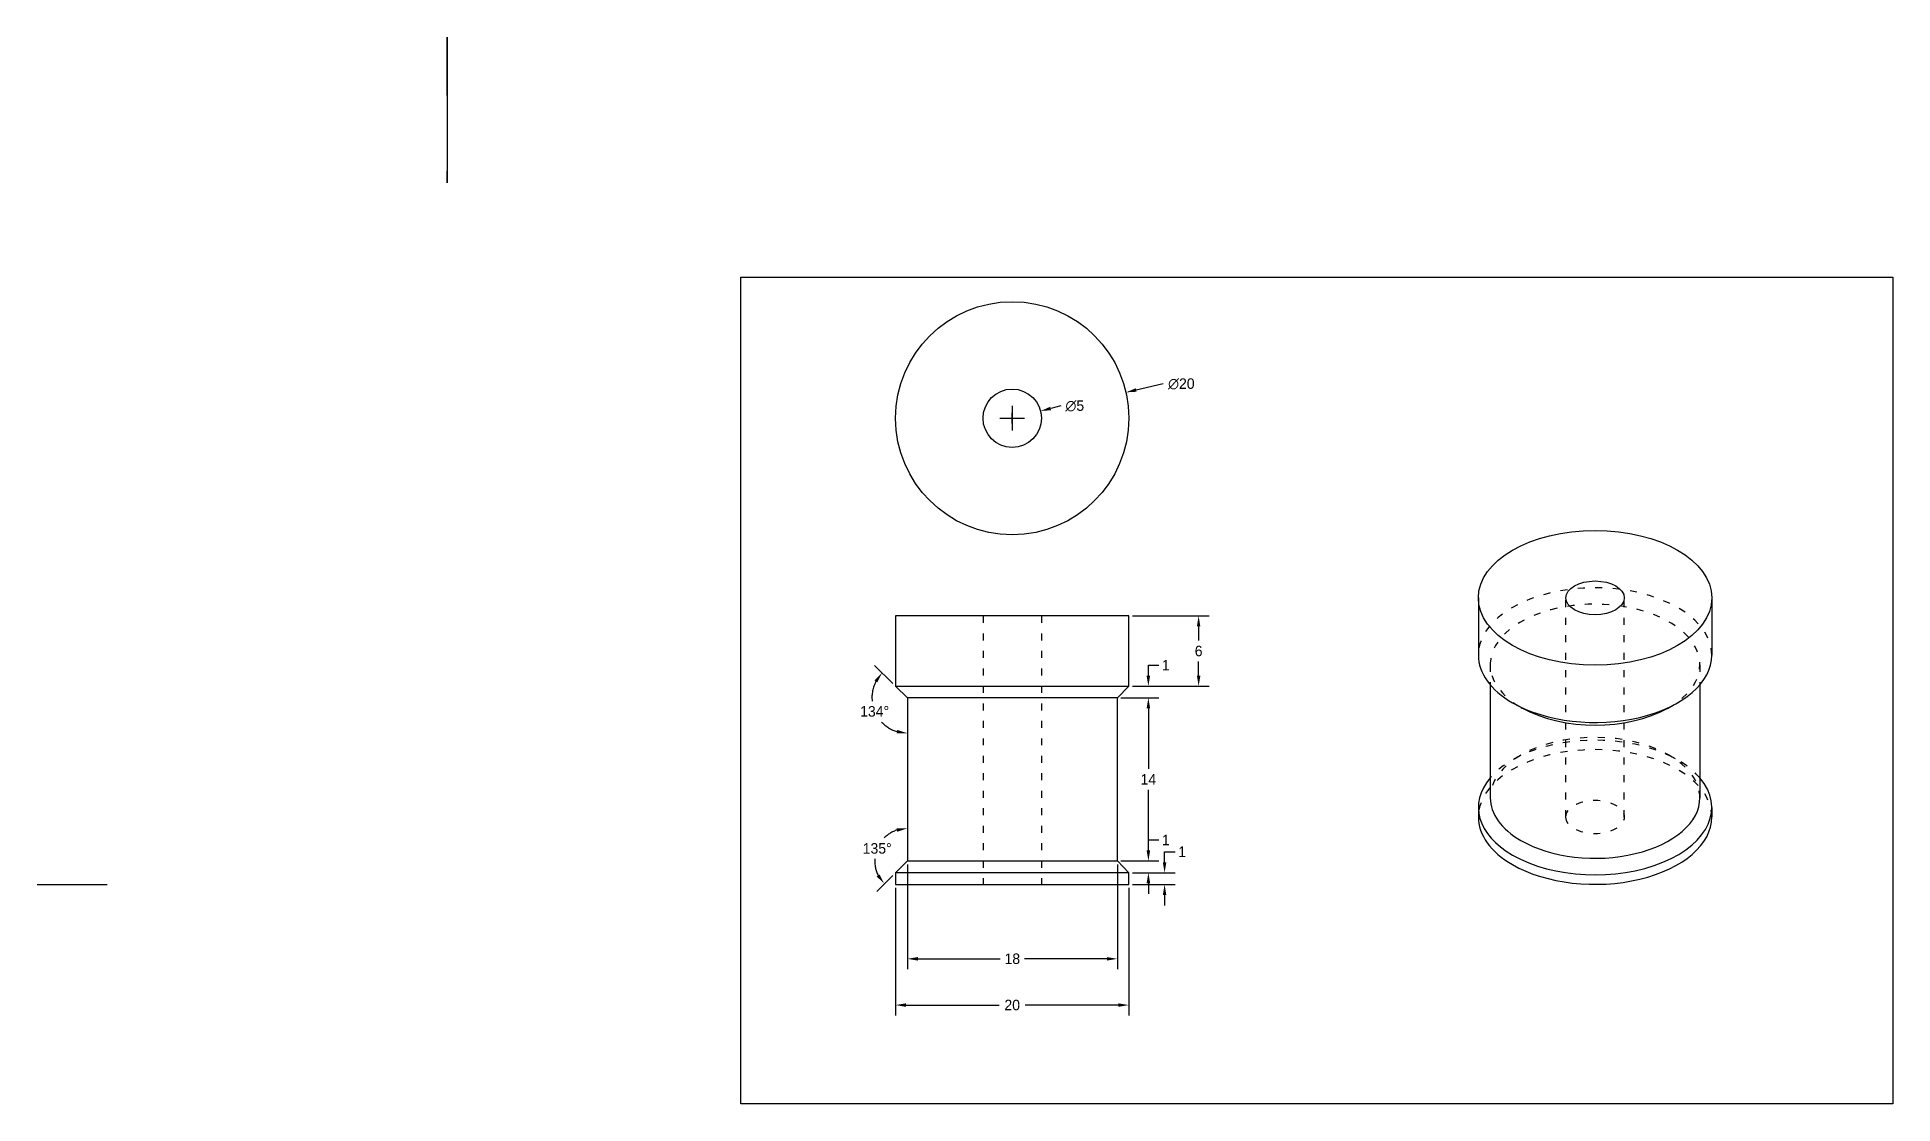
# Model space of a CAD drawing. Header units: inches. Extents: x -84 to 305, y -19 to 416.
# Drawn here: x -83.6 to 75.5, y -18.8 to 72.7 of the extents above; entities outside this region: 12.
import ezdxf

# ---------------------------------------------------------------- set-up
doc = ezdxf.new("R2010")
doc.units = ezdxf.units.IN
doc.header["$MEASUREMENT"] = 0
doc.linetypes.add('ACAD_ISO03W100', pattern=[30, 12, -18])
for name, color, linetype in [('dim', 1, 'Continuous'), ('Layer 1', 7, 'Continuous'), ('PH-10C7', 7, 'Continuous'), ('PV-10C7', 7, 'Continuous')]:
    doc.layers.add(name, color=color, linetype=linetype)
doc.dimstyles.get("Standard").update_dxf_attribs({"dimscale": 5, "dimtxt": 0.18, "dimasz": 0.18, "dimexe": 0.18, "dimexo": 0.0625, "dimgap": 0.09, "dimtad": 0, "dimtih": 1, "dimtoh": 1, "dimdec": 0, "dimzin": 0, "dimdsep": 46, "dimtxsty": 'Standard', "dimcen": 0.09, "dimadec": 0, "dimazin": 0, "dimtfac": 1, "dimtdec": 0, "dimtofl": 0, "dimtmove": 0, "dimatfit": 3, "dimfxl": 1, "dimtolj": 1, "dimtzin": 0, "dimarcsym": 0})

# ---------------------------------------------------------------- blocks, each defined once
blk = doc.blocks.new('*D5')
at = {"layer": 'Defpoints', "color": 0, "linetype": 'ACAD_ISO03W100', "transparency": 16777216}
for p in [(9.76, 42.22), (-9.76, 37.78)]:
    blk.add_point(p, dxfattribs=at)
at = {"layer": 'dim', "color": 0, "linetype": 'ACAD_ISO03W100', "lineweight": -2, "transparency": 16777216}
for p, q in [((12.94, 42.94), (10.64, 42.42)), ((-0.45, 40), (0.45, 40)), ((0, 39.55), (0, 40.45))]:
    blk.add_line(p, q, dxfattribs=at)
at = {"layer": 'dim', "color": 0, "linetype": 'ACAD_ISO03W100', "transparency": 16777216}
blk.add_solid([(10.6, 42.57), (10.67, 42.27), (9.76, 42.22)], dxfattribs=at)
at = {"layer": 'dim', "color": 0, "linetype": 'ACAD_ISO03W100', "transparency": 16777216, "insert": (14.51, 42.94), "char_height": 0.9, "attachment_point": 5}
blk.add_mtext('\\A1;∅20', dxfattribs=at)
blk = doc.blocks.new('*D6')
at = {"layer": 'Defpoints', "color": 0, "linetype": 'ACAD_ISO03W100', "transparency": 16777216}
for p in [(2.42, 40.61), (-2.42, 39.39)]:
    blk.add_point(p, dxfattribs=at)
at = {"layer": 'dim', "color": 0, "linetype": 'ACAD_ISO03W100', "lineweight": -2, "transparency": 16777216}
for p, q in [((-0.45, 40), (0.45, 40)), ((0, 39.55), (0, 40.45)), ((4.17, 41.05), (3.3, 40.83))]:
    blk.add_line(p, q, dxfattribs=at)
at = {"layer": 'dim', "color": 0, "linetype": 'ACAD_ISO03W100', "transparency": 16777216}
blk.add_solid([(3.26, 40.98), (3.33, 40.69), (2.42, 40.61)], dxfattribs=at)
at = {"layer": 'dim', "color": 0, "linetype": 'ACAD_ISO03W100', "transparency": 16777216, "insert": (5.37, 41.05), "char_height": 0.9, "attachment_point": 5}
blk.add_mtext('\\A1;∅5', dxfattribs=at)
blk = doc.blocks.new('*D7')
at = {"layer": 'Defpoints', "color": 0, "linetype": 'ACAD_ISO03W100', "transparency": 16777216}
for p in [(10.01, 1), (10.01, 0), (13.07, 1)]:
    blk.add_point(p, dxfattribs=at)
at = {"layer": 'dim', "color": 0, "linetype": 'ACAD_ISO03W100', "lineweight": -2, "transparency": 16777216}
for p, q in [((13.07, 1.9), (13.07, 2.8)), ((13.07, 2.8), (13.97, 2.8)), ((10.32, 1), (13.97, 1)), ((10.32, 0), (13.97, 0)), ((13.07, -0.9), (13.07, -1.8))]:
    blk.add_line(p, q, dxfattribs=at)
at = {"layer": 'dim', "color": 0, "linetype": 'ACAD_ISO03W100', "transparency": 16777216}
for points in [[(12.92, 1.9), (13.22, 1.9), (13.07, 1)], [(12.92, -0.9), (13.22, -0.9), (13.07, 0)]]:
    blk.add_solid(points, dxfattribs=at)
at = {"layer": 'dim', "color": 0, "linetype": 'ACAD_ISO03W100', "transparency": 16777216, "insert": (14.57, 2.8), "char_height": 0.9, "attachment_point": 5}
blk.add_mtext('\\A1;1', dxfattribs=at)
blk = doc.blocks.new('*D8')
at = {"layer": 'Defpoints', "color": 0, "linetype": 'ACAD_ISO03W100', "transparency": 16777216}
for p in [(9.02, 2.01), (11.68, 2.01), (10.01, 1)]:
    blk.add_point(p, dxfattribs=at)
at = {"layer": 'dim', "color": 0, "linetype": 'ACAD_ISO03W100', "lineweight": -2, "transparency": 16777216}
for p, q in [((11.68, 2.91), (11.68, 3.81)), ((11.68, 3.81), (12.58, 3.81)), ((9.33, 2.01), (12.58, 2.01)), ((10.32, 1), (12.58, 1)), ((11.68, 0.1), (11.68, -0.8))]:
    blk.add_line(p, q, dxfattribs=at)
at = {"layer": 'dim', "color": 0, "linetype": 'ACAD_ISO03W100', "transparency": 16777216}
for points in [[(11.53, 2.91), (11.83, 2.91), (11.68, 2.01)], [(11.53, 0.1), (11.83, 0.1), (11.68, 1)]]:
    blk.add_solid(points, dxfattribs=at)
at = {"layer": 'dim', "color": 0, "linetype": 'ACAD_ISO03W100', "transparency": 16777216, "insert": (13.18, 3.81), "char_height": 0.9, "attachment_point": 5}
blk.add_mtext('\\A1;1', dxfattribs=at)
blk = doc.blocks.new('*D9')
at = {"layer": 'Defpoints', "color": 0, "linetype": 'ACAD_ISO03W100', "transparency": 16777216}
for p in [(9.02, 16.01), (11.68, 16.01), (9.02, 2.01)]:
    blk.add_point(p, dxfattribs=at)
at = {"layer": 'dim', "color": 0, "linetype": 'ACAD_ISO03W100', "lineweight": -2, "transparency": 16777216}
for p, q in [((9.33, 16.01), (12.58, 16.01)), ((11.68, 15.11), (11.68, 9.91)), ((11.68, 2.91), (11.68, 8.11)), ((9.33, 2.01), (12.58, 2.01))]:
    blk.add_line(p, q, dxfattribs=at)
at = {"layer": 'dim', "color": 0, "linetype": 'ACAD_ISO03W100', "transparency": 16777216}
for points in [[(11.53, 15.11), (11.83, 15.11), (11.68, 16.01)], [(11.53, 2.91), (11.83, 2.91), (11.68, 2.01)]]:
    blk.add_solid(points, dxfattribs=at)
at = {"layer": 'dim', "color": 0, "linetype": 'ACAD_ISO03W100', "transparency": 16777216, "insert": (11.68, 9.01), "char_height": 0.9, "attachment_point": 5}
blk.add_mtext('\\A1;14', dxfattribs=at)
blk = doc.blocks.new('*D10')
at = {"layer": 'Defpoints', "color": 0, "linetype": 'ACAD_ISO03W100', "transparency": 16777216}
for p in [(9.02, 16.01), (10.01, 17.01), (11.68, 17.01)]:
    blk.add_point(p, dxfattribs=at)
at = {"layer": 'dim', "color": 0, "linetype": 'ACAD_ISO03W100', "lineweight": -2, "transparency": 16777216}
for p, q in [((11.68, 17.91), (11.68, 18.81)), ((11.68, 18.81), (12.58, 18.81)), ((9.33, 16.01), (12.58, 16.01)), ((10.32, 17.01), (12.58, 17.01)), ((11.68, 15.11), (11.68, 14.21))]:
    blk.add_line(p, q, dxfattribs=at)
at = {"layer": 'dim', "color": 0, "linetype": 'ACAD_ISO03W100', "transparency": 16777216}
for points in [[(11.53, 17.91), (11.83, 17.91), (11.68, 17.01)], [(11.53, 15.11), (11.83, 15.11), (11.68, 16.01)]]:
    blk.add_solid(points, dxfattribs=at)
at = {"layer": 'dim', "color": 0, "linetype": 'ACAD_ISO03W100', "transparency": 16777216, "insert": (13.18, 18.81), "char_height": 0.9, "attachment_point": 5}
blk.add_mtext('\\A1;1', dxfattribs=at)
blk = doc.blocks.new('*D11')
at = {"layer": 'Defpoints', "color": 0, "linetype": 'ACAD_ISO03W100', "transparency": 16777216}
for p in [(10.01, 23.03), (15.99, 23.03), (10.01, 17.01)]:
    blk.add_point(p, dxfattribs=at)
at = {"layer": 'dim', "color": 0, "linetype": 'ACAD_ISO03W100', "lineweight": -2, "transparency": 16777216}
for p, q in [((10.32, 23.03), (16.89, 23.03)), ((15.99, 22.13), (15.99, 20.92)), ((15.99, 17.91), (15.99, 19.12)), ((10.32, 17.01), (16.89, 17.01))]:
    blk.add_line(p, q, dxfattribs=at)
at = {"layer": 'dim', "color": 0, "linetype": 'ACAD_ISO03W100', "transparency": 16777216}
for points in [[(15.84, 22.13), (16.14, 22.13), (15.99, 23.03)], [(15.84, 17.91), (16.14, 17.91), (15.99, 17.01)]]:
    blk.add_solid(points, dxfattribs=at)
at = {"layer": 'dim', "color": 0, "linetype": 'ACAD_ISO03W100', "transparency": 16777216, "insert": (15.99, 20.02), "char_height": 0.9, "attachment_point": 5}
blk.add_mtext('\\A1;6', dxfattribs=at)
blk = doc.blocks.new('*D12')
at = {"layer": 'Defpoints', "color": 0, "linetype": 'ACAD_ISO03W100', "transparency": 16777216}
for p in [(-12.03, 15.99), (-10.01, 17.01), (-8.99, 16.01), (-8.99, 16.01), (-8.99, 2.01)]:
    blk.add_point(p, dxfattribs=at)
at = {"layer": 'dim', "color": 0, "linetype": 'ACAD_ISO03W100', "lineweight": -2, "transparency": 16777216}
blk.add_line((-10.23, 17.23), (-11.81, 18.77), dxfattribs=at)
for start, end in [(152.6307, 185.2476), (223.1281, 252.9729)]:
    blk.add_arc((-8.99, 16.01), 3.04, start, end, dxfattribs=at)
at = {"layer": 'dim', "color": 0, "linetype": 'ACAD_ISO03W100', "transparency": 16777216}
for points in [[(-11.81, 17.5), (-11.57, 17.32), (-11.17, 18.14)], [(-9.86, 13.25), (-9.91, 12.96), (-8.99, 12.97)]]:
    blk.add_solid(points, dxfattribs=at)
at = {"layer": 'dim', "color": 0, "linetype": 'ACAD_ISO03W100', "transparency": 16777216, "insert": (-11.8, 14.84), "char_height": 0.9, "attachment_point": 5}
blk.add_mtext('\\A1;134°', dxfattribs=at)
blk = doc.blocks.new('*D13')
at = {"layer": 'Defpoints', "color": 0, "linetype": 'ACAD_ISO03W100', "transparency": 16777216}
for p in [(-8.99, 16.01), (-10.97, 3.99), (-8.99, 2.01), (-8.99, 2.01), (-10.01, 1)]:
    blk.add_point(p, dxfattribs=at)
at = {"layer": 'dim', "color": 0, "linetype": 'ACAD_ISO03W100', "lineweight": -2, "transparency": 16777216}
blk.add_line((-10.23, 0.77), (-11.61, -0.6), dxfattribs=at)
for start, end in [(108.5295, 135.1976), (176.5213, 206.4721)]:
    blk.add_arc((-8.99, 2.01), 2.8, start, end, dxfattribs=at)
at = {"layer": 'dim', "color": 0, "linetype": 'ACAD_ISO03W100', "transparency": 16777216}
for points in [[(-9.91, 4.81), (-9.86, 4.51), (-8.99, 4.81)], [(-11.37, 0.85), (-11.62, 0.68), (-10.97, 0.04)]]:
    blk.add_solid(points, dxfattribs=at)
at = {"layer": 'dim', "color": 0, "linetype": 'ACAD_ISO03W100', "transparency": 16777216, "insert": (-11.58, 3.08), "char_height": 0.9, "attachment_point": 5}
blk.add_mtext('\\A1;135°', dxfattribs=at)
blk = doc.blocks.new('*D14')
at = {"layer": 'Defpoints', "color": 0, "linetype": 'ACAD_ISO03W100', "transparency": 16777216}
for p in [(-8.99, 2.01), (9.02, 2.01), (9.02, -6.39)]:
    blk.add_point(p, dxfattribs=at)
at = {"layer": 'dim', "color": 0, "linetype": 'ACAD_ISO03W100', "lineweight": -2, "transparency": 16777216}
for p, q in [((-8.99, 1.7), (-8.99, -7.29)), ((9.02, 1.7), (9.02, -7.29)), ((-8.09, -6.39), (-1.04, -6.39)), ((8.12, -6.39), (1.06, -6.39))]:
    blk.add_line(p, q, dxfattribs=at)
at = {"layer": 'dim', "color": 0, "linetype": 'ACAD_ISO03W100', "transparency": 16777216}
for points in [[(-8.09, -6.24), (-8.09, -6.54), (-8.99, -6.39)], [(8.12, -6.24), (8.12, -6.54), (9.02, -6.39)]]:
    blk.add_solid(points, dxfattribs=at)
at = {"layer": 'dim', "color": 0, "linetype": 'ACAD_ISO03W100', "transparency": 16777216, "insert": (0.01, -6.39), "char_height": 0.9, "attachment_point": 5}
blk.add_mtext('\\A1;18', dxfattribs=at)
blk = doc.blocks.new('*D15')
at = {"layer": 'Defpoints', "color": 0, "linetype": 'ACAD_ISO03W100', "transparency": 16777216}
for p in [(-10.01, 0), (10.01, 0), (-10.01, -10.36)]:
    blk.add_point(p, dxfattribs=at)
at = {"layer": 'dim', "color": 0, "linetype": 'ACAD_ISO03W100', "lineweight": -2, "transparency": 16777216}
for p, q in [((-10.01, -0.31), (-10.01, -11.26)), ((10.01, -0.31), (10.01, -11.26)), ((-9.11, -10.36), (-1.12, -10.36)), ((9.11, -10.36), (1.12, -10.36))]:
    blk.add_line(p, q, dxfattribs=at)
at = {"layer": 'dim', "color": 0, "linetype": 'ACAD_ISO03W100', "transparency": 16777216}
for points in [[(-9.11, -10.21), (-9.11, -10.51), (-10.01, -10.36)], [(9.11, -10.21), (9.11, -10.51), (10.01, -10.36)]]:
    blk.add_solid(points, dxfattribs=at)
at = {"layer": 'dim', "color": 0, "linetype": 'ACAD_ISO03W100', "transparency": 16777216, "insert": (0, -10.36), "char_height": 0.9, "attachment_point": 5}
blk.add_mtext('\\A1;20', dxfattribs=at)
blk = doc.blocks.new('*U18')
at = {"layer": 'PV-10C7'}
for p, q in [((-31.71, 30.91, -0.8), (-33.72, 28.9, -4.82)), ((-34.04, 27.15, -6.89), (-38, 23.19, -14.81)), ((-32.9, 24.36, -8.54), (-33.24, 25.02, -8.23)), ((-39.06, 23.57, -15.49), (-39.39, 23.23, -16.16)), ((-17.56, 16.75, -0.8), (-19.56, 14.75, -4.82)), ((-21.32, 14.43, -6.89), (-25.28, 10.47, -14.81)), ((-24.11, 15.56, -8.54), (-23.45, 15.23, -8.23)), ((-24.9, 9.41, -15.49), (-25.23, 9.08, -16.16))]:
    blk.add_line(p, q, dxfattribs=at)
at = {"layer": 'PV-10C7', "extrusion": (-0.57735, -0.57735, 0.57735)}
for major_axis in [(-7.08, 7.08), (1.77, -1.77)]:
    blk.add_ellipse((-24.64, 23.83, -0.8), major_axis=major_axis, ratio=0.57735, dxfattribs=at)
for centre, major_axis, start_param, end_param in [((-26.64, 21.83, -4.82), (-7.08, 7.08), 0, 0.785398), ((-31.98, 16.49, -15.49), (-7.08, 7.08), 5.828527, 7.068583), ((-26.64, 21.83, -4.82), (-7.08, 7.08), 0.785398, 3.141593), ((-26.97, 21.49, -5.48), (-6.36, 6.36), 0.806929, 2.334664), ((-32.31, 16.16, -16.16), (-7.08, 7.08), 0, 0.785398), ((-31.64, 16.83, -14.81), (-6.36, 6.36), 0, 0.785398), ((-32.31, 16.16, -16.16), (-7.08, 7.08), 0.785398, 3.141593), ((-31.98, 16.49, -15.49), (-7.08, 7.08), 0.785398, 3.596251), ((-31.64, 16.83, -14.81), (-6.36, 6.36), 0.785398, 3.141593)]:
    blk.add_ellipse(centre, major_axis=major_axis, ratio=0.57735, start_param=start_param, end_param=end_param, dxfattribs=at)

msp = doc.modelspace()

# ---------------------------------------------------------------- linework, layer by layer
for points in [[(-1.06, 40), (1.06, 40)], [(0, 41.06), (0, 38.94)], [(-10.01, 23.03), (-10.01, 17.01), (-8.99, 16.01), (-8.99, 2.01), (-10.01, 1), (-10.01, 0), (10.01, 0), (10.01, 1), (9.02, 2.01), (9.02, 16.01), (10.01, 17.01), (10.01, 23.03), (-10.01, 23.03)], [(-10.01, 17.01), (10.01, 17.01)], [(9.02, 16.01), (-8.99, 16.01)], [(-8.99, 2.01), (9.02, 2.01)], [(10.01, 1), (-10.01, 1)]]:
    msp.add_lwpolyline(points)
at = {"linetype": 'ACAD_ISO03W100', "ltscale": 0.05}
for points in [[(-2.5, 23.03), (-2.5, 0)], [(2.5, 23.03), (2.5, 0)]]:
    msp.add_lwpolyline(points, dxfattribs=at)
for radius in [10, 2.5]:
    msp.add_circle((0, 40), radius)
at = {"layer": 'Layer 1', "color": 7, "lineweight": 25, "true_color": 0xffffff}
msp.add_lwpolyline([(0, 40), (1.06, 40)], dxfattribs=at)
at = {"layer": 'PH-10C7', "linetype": 'ACAD_ISO03W100', "ltscale": 0.05, "extrusion": (6.10623e-16, 0.816497, 0.57735)}
for p, q in [((47.49, 5.78), (47.49, 24.58)), ((52.49, 5.78), (52.49, 24.58)), ((41, 18.85), (41, 17.13)), ((58.99, 18.85), (58.99, 17.13)), ((43.63, 11.09), (42.91, 10.68)), ((56.35, 11.09), (57.07, 10.68))]:
    msp.add_line(p, q, dxfattribs=at)
at = {"layer": 'PH-10C7', "extrusion": (1, 0, 0), "elevation": -48.47}
for points in [[(72.7, 23.03), (67.7, 23.03)], [(67.7, 0), (72.7, 0)], [(67.7, 0), (60.19, 0)], [(60.19, 0), (60.19, 1), (61.21, 2.01), (61.21, 16.01), (60.19, 17.01), (60.19, 23.03)]]:
    msp.add_lwpolyline(points, dxfattribs=at)
at = {"layer": 'PH-10C7'}
msp.add_lwpolyline([(-23.28, 52.11), (75.54, 52.11), (75.54, -18.84), (-23.28, -18.84)], close=True, dxfattribs=at)
at = {"layer": 'PH-10C7', "extrusion": (0, -1, 0)}
msp.add_lwpolyline([(-83.64, 68.78), (-83.64, 62.78), (-77.64, 62.78)], dxfattribs=at)
at = {"layer": 'PH-10C7', "linetype": 'ACAD_ISO03W100', "ltscale": 0.05}
for centre, major_axis, start_param, end_param in [((49.99, 19.67), (-10.01, 0), 3.141593, 6.283185), ((49.99, 18.85), (-8.99, 0), 2.334664, 7.068583), ((49.99, 18.85), (-8.99, 0), 0.785398, 0.806929), ((49.99, 5.78), (-10.01, 0), 3.141593, 6.283185), ((49.99, 7.42), (-8.99, 0), 3.141593, 6.283185), ((49.99, 6.59), (-10.01, 0), 3.596251, 5.828527)]:
    msp.add_ellipse(centre, major_axis=major_axis, ratio=0.57735, start_param=start_param, end_param=end_param, dxfattribs=at)
msp.add_ellipse((49.99, 5.78), major_axis=(-2.5, 0), ratio=0.57735, dxfattribs=at)

# ---------------------------------------------------------------- block references
at = {"layer": 'PV-10C7', "extrusion": (6.10623e-16, 0.816497, 0.57735), "rotation": 225.0000000000001}
msp.add_blockref('*U18', (-84.27, -14.76, 20.88), dxfattribs=at)

# ---------------------------------------------------------------- texts
at = {"layer": 'Layer 1', "color": 7, "true_color": 0xffffff, "attachment_point": 7}
for insert, char_height in [((284.18, 416.35), 0.9509), ((287.34, 416.35), 0.9509), ((291.91, 416.35), 0.9509), ((296.53, 416.35), 0.9509), ((301.21, 416.35), 0.9509), ((283.35, 414.68), 0.9509), ((288.65, 414.68), 0.9509), ((298.46, 402.13), 0.9509), ((305.3, 402.13), 0.9509), ((273.99, 380.4), 0.9509), ((244.08, 301.14), 12.1176), ((244.08, 34.38), 12.1176)]:
    msp.add_mtext('\\fTahoma|b0|i0|c0|p34;\\W1; ', dxfattribs=dict(at, insert=insert, char_height=char_height))

# ---------------------------------------------------------------- dimensions: what is measured, and where the dimension line sits
at = {"layer": 'dim', "linetype": 'ACAD_ISO03W100'}
dim = msp.add_diameter_dim_2p(p1=(-9.76, 37.78), p2=(9.76, 42.22), dimstyle='Standard', dxfattribs=at)
dim.commit()
dim.dimension.update_dxf_attribs({"geometry": '*D5', "text_midpoint": (12.94, 42.94), "dimtype": 163})
dim = msp.add_diameter_dim_2p(p1=(-2.42, 39.39), p2=(2.42, 40.61), dimstyle='Standard', dxfattribs=at)
dim.commit()
dim.dimension.update_dxf_attribs({"geometry": '*D6', "text_midpoint": (5.37, 41.05)})
for base, p1, p2, picture, middle in [((15.99, 23.03), (10.01, 17.01), (10.01, 23.03), '*D11', (15.99, 20.02)), ((11.68, 17.01), (9.02, 16.01), (10.01, 17.01), '*D10', (13.18, 18.81)), ((11.68, 16.01), (9.02, 2.01), (9.02, 16.01), '*D9', (11.68, 9.01)), ((11.68, 2.01), (10.01, 1), (9.02, 2.01), '*D8', (13.18, 3.81)), ((13.07, 1), (10.01, 0), (10.01, 1), '*D7', (14.57, 2.8))]:
    dim = msp.add_linear_dim(base=base, p1=p1, p2=p2, angle=90, dimstyle='Standard', dxfattribs=at)
    dim.commit()
    dim.dimension.update_dxf_attribs({"geometry": picture, "text_midpoint": middle})
for base, line2, picture, middle in [((-12.03, 15.99), ((-10.01, 17.01), (-8.99, 16.01)), '*D12', (-11.8, 14.84)), ((-10.97, 3.99), ((-8.99, 2.01), (-10.01, 1)), '*D13', (-11.58, 3.08))]:
    dim = msp.add_angular_dim_2l(base=base, line1=((-8.99, 16.01), (-8.99, 2.01)), line2=line2, dimstyle='Standard', dxfattribs=at)
    dim.commit()
    dim.dimension.update_dxf_attribs({"geometry": picture, "text_midpoint": middle})
for base, p1, p2, picture, middle in [((9.02, -6.39), (-8.99, 2.01), (9.02, 2.01), '*D14', (0.01, -6.39)), ((-10.01, -10.36), (10.01, 0), (-10.01, 0), '*D15', (0, -10.36))]:
    dim = msp.add_linear_dim(base=base, p1=p1, p2=p2, dimstyle='Standard', dxfattribs=at)
    dim.commit()
    dim.dimension.update_dxf_attribs({"geometry": picture, "text_midpoint": middle})

doc.saveas('drawing.dxf')
